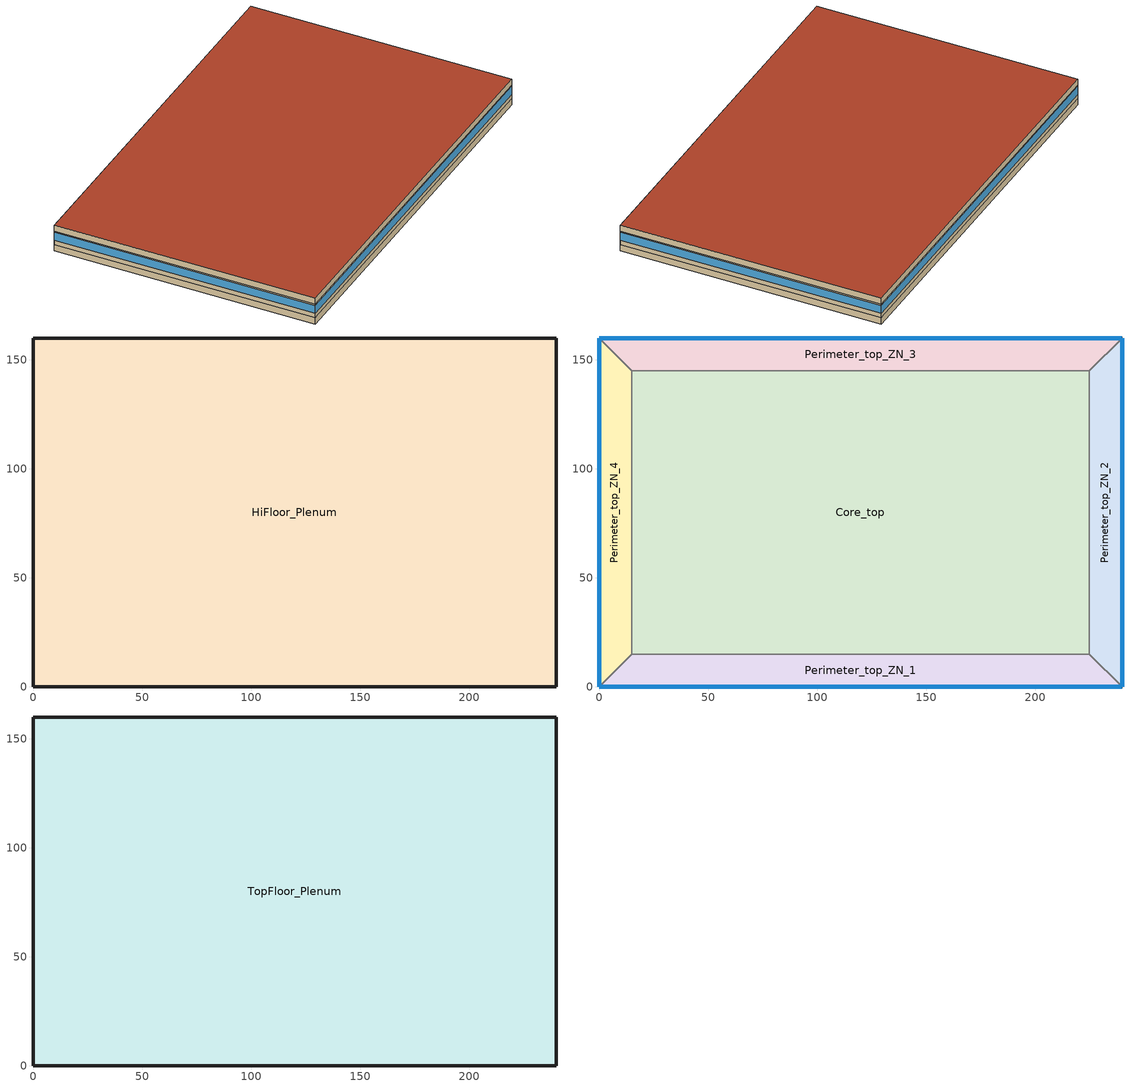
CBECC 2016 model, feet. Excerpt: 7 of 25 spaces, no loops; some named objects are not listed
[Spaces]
HiFloor_Plenum
 floor to Core_hi (NACM_Drop Ceiling): 224.85,144.9 224.85,15 15,15 15,144.9 z139
 floor to Perimeter_hi_ZN_1 (NACM_Drop Ceiling): 224.85,15 239.85,0 0,0 15,15 z139
 floor to Perimeter_hi_ZN_2 (NACM_Drop Ceiling): 239.85,159.9 239.85,0 224.85,15 224.85,144.9 z139
 floor to Perimeter_hi_ZN_3 (NACM_Drop Ceiling): 239.85,159.9 224.85,144.9 15,144.9 0,159.9 z139
 floor to Perimeter_hi_ZN_4 (NACM_Drop Ceiling): 0,159.9 15,144.9 15,15 0,0 z139
 wall outside (Base_CZ12-NonresMetalFrameWallU062): 239.85,0 239.85,159.9 0,159.9 0,0 239.85,0 z139:143
Core_top
 floor inside (NACM_Interior Floor): 224.85,144.9 224.85,15 15,15 15,144.9 z143
 wall to Perimeter_top_ZN_2 (NACM_Interior Wall): 224.85,15 224.85,144.9 z143:152
 wall to Perimeter_top_ZN_3 (NACM_Interior Wall): 224.85,144.9 15,144.9 z143:152
 wall to Perimeter_top_ZN_1 (NACM_Interior Wall): 15,15 224.85,15 z143:152
 wall to Perimeter_top_ZN_4 (NACM_Interior Wall): 15,144.9 15,15 z143:152
Perimeter_top_ZN_2
 floor inside (NACM_Interior Floor): 239.85,159.9 239.85,0 224.85,15 224.85,144.9 z143
 wall outside (Base_CZ12-NonresMetalFrameWallU062): 239.85,0 239.85,159.9 z143:152
 wall to Perimeter_top_ZN_1 (NACM_Interior Wall): 224.85,15 239.85,0 z143:152
 wall to Perimeter_top_ZN_3 (NACM_Interior Wall): 239.85,159.9 224.85,144.9 z143:152
 window (Base_AllCZ_FixedWindowU36): 239.85,0.01 239.85,159.89 z146:151.2
Perimeter_top_ZN_3
 floor inside (NACM_Interior Floor): 239.85,159.9 224.85,144.9 15,144.9 0,159.9 z143
 wall outside (Base_CZ12-NonresMetalFrameWallU062): 239.85,159.9 0,159.9 z143:152
 wall to Perimeter_top_ZN_4 (NACM_Interior Wall): 0,159.9 15,144.9 z143:152
 window (Base_AllCZ_FixedWindowU36): 239.85,159.9 0,159.9 z146:151.2
Perimeter_top_ZN_1
 floor inside (NACM_Interior Floor): 224.85,15 239.85,0 0,0 15,15 z143
 wall outside (Base_CZ12-NonresMetalFrameWallU062): 0,0 239.85,0 z143:152
 wall to Perimeter_top_ZN_4 (NACM_Interior Wall): 15,15 0,0 z143:152
 window (Base_AllCZ_FixedWindowU36): 0,0 239.85,0 z146:151.2
Perimeter_top_ZN_4
 floor inside (NACM_Interior Floor): 0,159.9 15,144.9 15,15 0,0 z143
 wall outside (Base_CZ12-NonresMetalFrameWallU062): 0,159.9 0,0 z143:152
 window (Base_AllCZ_FixedWindowU36): 0,159.89 0,0.01 z146:151.2
TopFloor_Plenum
 floor to Core_top (NACM_Drop Ceiling): 224.85,144.9 224.85,15 15,15 15,144.9 z152
 floor to Perimeter_top_ZN_1 (NACM_Drop Ceiling): 224.85,15 239.85,0 0,0 15,15 z152
 floor to Perimeter_top_ZN_2 (NACM_Drop Ceiling): 239.85,159.9 239.85,0 224.85,15 224.85,144.9 z152
 floor to Perimeter_top_ZN_3 (NACM_Drop Ceiling): 239.85,159.9 224.85,144.9 15,144.9 0,159.9 z152
 floor to Perimeter_top_ZN_4 (NACM_Drop Ceiling): 0,159.9 15,144.9 15,15 0,0 z152
 wall outside (Base_CZ12-NonresMetalFrameWallU062): 239.85,0 239.85,159.9 0,159.9 0,0 239.85,0 z152:156
 roof outside (Base_CZ12-FlatNonresWoodFramingAndOtherRoofU039): 239.85,0 239.85,159.9 0,159.9 0,0 z156
[Proj]
OffLrg-PrkgLabKitch: ZipCode=95814; QuickAnalysis=0; AnalysisType=Title24Compliance
[Bldg]
Large Office: TotStoryCnt=10; AboveGrdStoryCnt=9
[ConsAssm]
Base_CZ12-NonresMetalFrameWallU062: CompatibleSurfType=ExteriorWall; MatRef[1]=Stucco - 7/8 in.; MatRef[2]=Compliance Insulation R13.99; MatRef[3]=Air - Metal Wall Framing - 16 or 24 in. OC; MatRef[4]=Gypsum Board - 1/2 in.
Base_CZ12-FlatNonresWoodFramingAndOtherRoofU039: CompatibleSurfType=Roof; MatRef[1]=Metal Standing Seam - 1/16 in.; MatRef[2]=Compliance Insulation R24.86; CRRCInitialRefl=0.63; CRRCAgedRefl=0.63; CRRCInitialEmit=0.85; CRRCAgedEmit=0.85; CRRCProdID=XXXX-XXXX
NACM_Interior Wall: CompatibleSurfType=InteriorWall; MatRef[1]=NACM_Gypsum Board 5/8in; MatRef[2]=NACM_Gypsum Board 5/8in
NACM_Drop Ceiling: CompatibleSurfType=InteriorFloor; MatRef[1]=NACM_Acoustic Tile 3/4in
NACM_Interior Floor: CompatibleSurfType=InteriorFloor; MatRef[1]=NACM_Concrete 4in_140lb/ft3; MatRef[2]=NACM_Carpet 3/4in
[Mat]
Name | CodeCat | CodeItem
Stucco - 7/8 in. | Plastering Materials | Stucco - 7/8 in.
Compliance Insulation R13.99 | Insulation Board | Compliance Insulation R13.99
Air - Metal Wall Framing - 16 or 24 in. OC | Air | Air - Metal Wall Framing - 16 or 24 in. OC
Gypsum Board - 1/2 in. | Bldg Board and Siding | Gypsum Board - 1/2 in.
Metal Standing Seam - 1/16 in. | Roofing | Metal Standing Seam - 1/16 in.
Compliance Insulation R24.86 | Insulation Board | Compliance Insulation R24.86
NACM_Gypsum Board 5/8in | Bldg Board and Siding | Gypsum Board - 5/8 in.
NACM_Acoustic Tile 3/4in | Finish Materials | Acoustic Tile - 3/4 in.
NACM_Concrete 4in_140lb/ft3 | Concrete | Concrete - 140 lb/ft3 - 4 in.
NACM_Carpet 3/4in | Finish Materials | Carpet - 3/4 in.
[FenCons]
Base_AllCZ_FixedWindowU36: FenType=VerticalFenestration; FenProdType=FixedWindow; AssmContext=Manufactured; CertificationMthd=NFRCRated; SHGC=0.25; UFactor=0.36; VT=0.42
[Story]
Name | Mult
HiFloor | 2
TopFloor
[Spc]
Name | Story | CondgType | ThrmlZnRef | Vol | SpcFunc | SpcFuncDefaultsRef | SHWFluidSegRef | VentPerArea | ExhPerSpc | VentPerSpc | KitExhHoodLen[1] | KitExhHoodLen[2] | KitExhHoodStyle[1] | KitExhHoodStyle[2] | KitExhHoodDuty[1] | KitExhHoodDuty[2]
HiFloor_Plenum | HiFloor | Unconditioned | HiFloor_Plenum Thermal Zone | 153412 | Unoccupied-Exclude from Gross Floor Area
Core_top | TopFloor |  | Core_top Thermal Zone | 245391 |  | Dining Defaults | SHWSupply1 | 0.55
Perimeter_top_ZN_1 | TopFloor | IndirectlyConditioned | Perimeter_top_ZN_1 Thermal Zone | 30371.4 | Corridors, Restrooms, Stairs, and Support Areas |  | SHWSupply1 |  | 800
Perimeter_top_ZN_2 | TopFloor |  | Perimeter_top_ZN_2 Thermal Zone | 19572.1 |  | Dining Defaults | SHWSupply1
Perimeter_top_ZN_3 | TopFloor |  | Perimeter_top_ZN_3 Thermal Zone | 30370.8 | Kitchen, Commercial Food Preparation |  | SHWSupply1 |  |  | 1000 | 5 | 5 | BackshelfOrPassover | WallMountedCanopy | Light | Light
Perimeter_top_ZN_4 | TopFloor |  | Perimeter_top_ZN_4 Thermal Zone | 19572.1 | Kitchen, Commercial Food Preparation |  | SHWSupply1 |  |  | 4000 | 10 | 10 | Eyebrow | SingleIsland | Light | Heavy
TopFloor_Plenum | TopFloor | Plenum | TopFloor_Plenum Thermal Zone | 153412
[ThrmlZn]
Name | Type | RetPlenumZnRef | ClgTstatSchRef | HtgTstatSchRef | VentCtrlMthd | VentSrc | ExhSysRef
HiFloor_Plenum Thermal Zone | Unconditioned
Core_top Thermal Zone; Perimeter_top_ZN_2 Thermal Zone | Conditioned | TopFloor_Plenum Thermal Zone | Office ClgSetPt | Office HtgSetPt | CO2Sensors
Perimeter_top_ZN_1 Thermal Zone | Unconditioned |  | Office ClgSetPt | Office HtgSetPt |  | None | GeneralExhaust
Perimeter_top_ZN_3 Thermal Zone; Perimeter_top_ZN_4 Thermal Zone | Conditioned | TopFloor_Plenum Thermal Zone | Office ClgSetPt | Office HtgSetPt |  |  | KitchenExhaust
TopFloor_Plenum Thermal Zone | Plenum
[SpcFuncDefaults]
Dining Defaults: SpcFunc=Dining Area
[Sch] Type=Temperature; EndMonth[1]=12; EndDay[1]=31
Name | SchWeekRef[1]
Office ClgSetPt | OfficeClgSetPtWk
Office HtgSetPt | OfficeHtgSetPtWk
[SchWeek] Type=Temperature
Name | SchDaySunRef | SchDayMonRef | SchDayTueRef | SchDayWedRef | SchDayThuRef | SchDayFriRef | SchDaySatRef | SchDayHolRef | SchDayClgDDRef | SchDayHtgDDRef
OfficeClgSetPtWk | OfficeClgSetPtSun | OfficeClgSetPtWD | OfficeClgSetPtWD | OfficeClgSetPtWD | OfficeClgSetPtWD | OfficeClgSetPtWD | OfficeClgSetPtSat | OfficeClgSetPtSun | OfficeClgSetPtWD | OfficeClgSetPtWD
OfficeHtgSetPtWk | OfficeHtgSetPtSun | OfficeHtgSetPtWD | OfficeHtgSetPtWD | OfficeHtgSetPtWD | OfficeHtgSetPtWD | OfficeHtgSetPtWD | OfficeHtgSetPtSat | OfficeHtgSetPtSun | OfficeHtgSetPtWD | OfficeHtgSetPtWD
[SchDay] Type=Temperature
Name | Hr
OfficeClgSetPtSun | ( 85, 85, 85, 85, 85, 85, 85, 85, 85, 85, 85, 85, 85, 85, 85, 85, 85, 85, 85, 85, 85, 85, 85, 85 )
OfficeClgSetPtWD | ( 85, 85, 85, 85, 85, 75, 75, 75, 75, 75, 75, 75, 75, 75, 75, 75, 75, 75, 75, 75, 75, 75, 75, 75 )
OfficeClgSetPtSat | ( 85, 85, 85, 85, 85, 75, 75, 75, 75, 75, 75, 75, 75, 75, 75, 75, 75, 75, 75, 85, 85, 85, 85, 85 )
OfficeHtgSetPtSun | ( 60, 60, 60, 60, 60, 60, 60, 60, 60, 60, 60, 60, 60, 60, 60, 60, 60, 60, 60, 60, 60, 60, 60, 60 )
OfficeHtgSetPtWD | ( 60, 60, 60, 60, 60, 70, 70, 70, 70, 70, 70, 70, 70, 70, 70, 70, 70, 70, 70, 70, 70, 70, 70, 70 )
OfficeHtgSetPtSat | ( 60, 60, 60, 60, 60, 70, 70, 70, 70, 70, 70, 70, 70, 70, 70, 70, 70, 70, 70, 60, 60, 60, 60, 60 )
